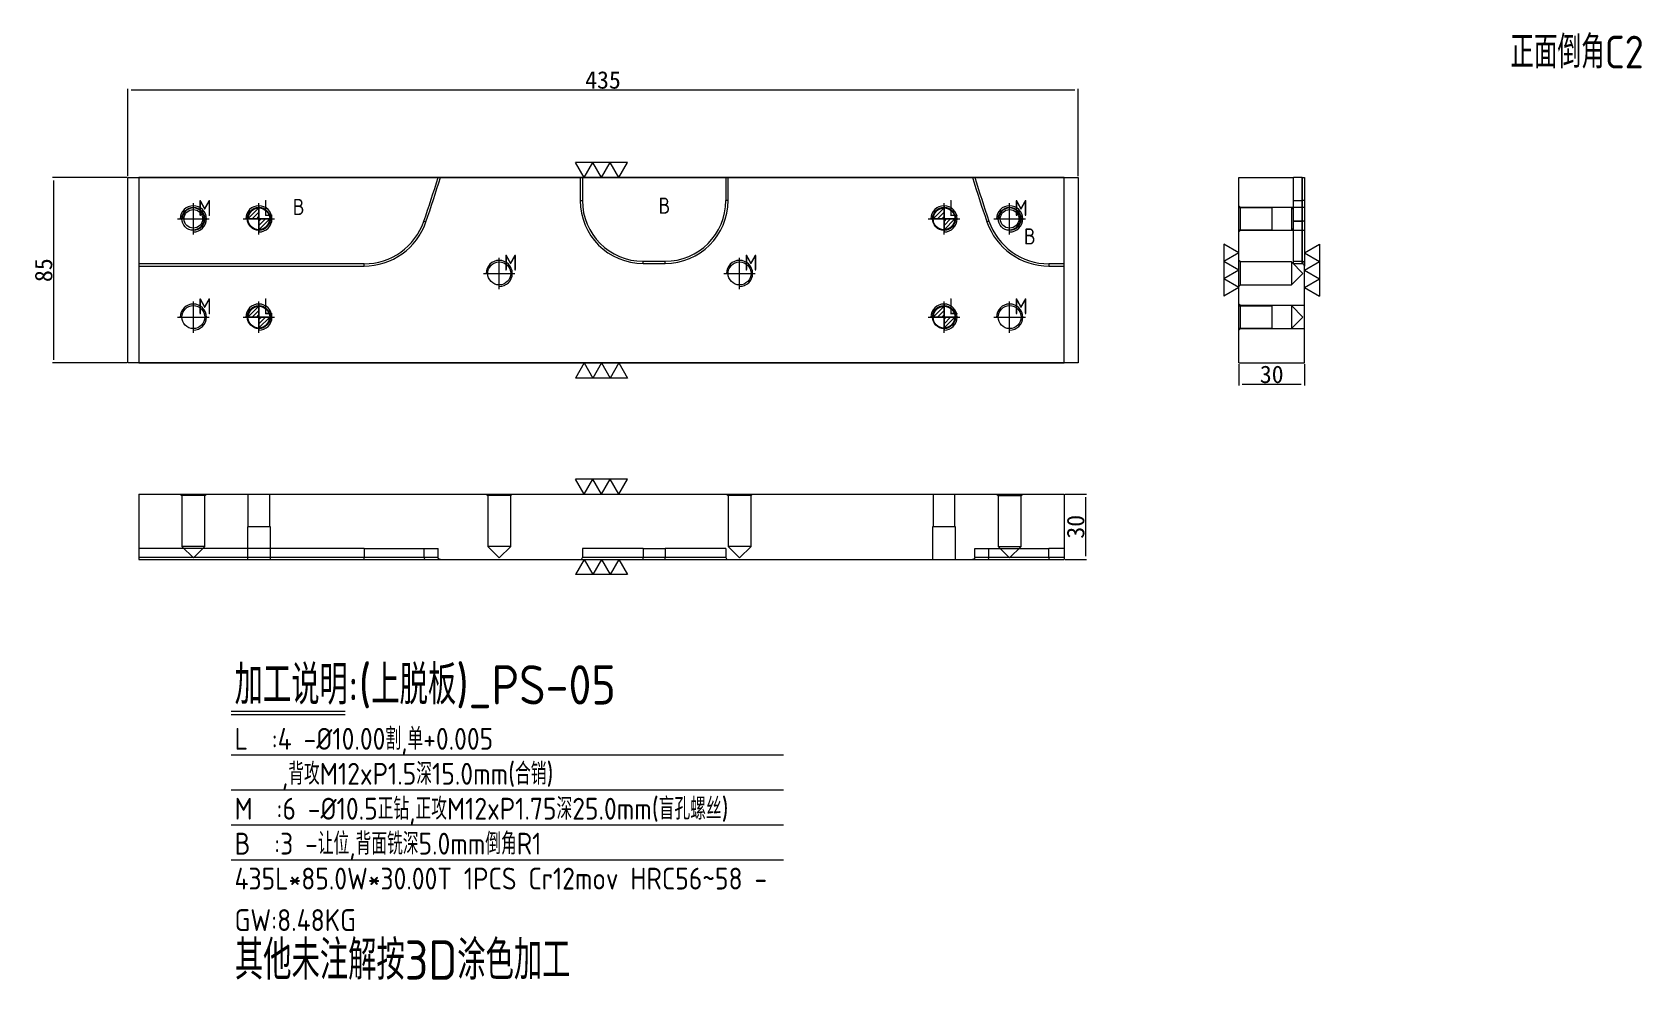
# Model space of a CAD drawing. Header units: millimetres. Extents: x 12222 to 12958, y 49827 to 50261.
import ezdxf

# ---------------------------------------------------------------- set-up
doc = ezdxf.new("R2010")
doc.units = ezdxf.units.MM
doc.linetypes.add('CENTER', pattern=[0])
doc.linetypes.add('DASHED', pattern=[0])
doc.layers.add('dim', color=4, linetype='Continuous')
doc.layers.add('PS', color=7, linetype='Continuous', true_color=0xffffff)
doc.layers.add('U1', color=7, linetype='Continuous', true_color=0xffffff)
doc.styles.add('_PUG_ERP', font='txt')
doc.styles.add('gbenor', font='gbenor.shx', dxfattribs={"bigfont": 'gbcbig'})
doc.dimstyles.new('_PUG_ERP', dxfattribs={"dimtxt": 8, "dimasz": 1.5, "dimexe": 0.5, "dimexo": 0.5, "dimgap": 0.5, "dimtad": 1, "dimtxsty": '_PUG_ERP', "dimblk": 'CLOSEDBLANK', "dimcen": 0, "dimclrd": 4, "dimclre": 4, "dimclrt": 3, "dimazin": 3, "dimtfac": 1, "dimtmove": 0, "dimatfit": 3, "dimldrblk": 'CLOSEDBLANK', "dimlwd": 9, "dimlwe": 9})

# ---------------------------------------------------------------- blocks, each defined once
blk = doc.blocks.new('*D1268')
at = {"layer": 'Defpoints', "color": 0}
for p in [(12694.08, 50049.6), (12694.08, 50019.6), (12703.83, 50019.6)]:
    blk.add_point(p, dxfattribs=at)
at = {"layer": 'dim', "color": 4, "lineweight": 9}
for p, q in [((12694.58, 50049.6), (12704.33, 50049.6)), ((12703.83, 50048.1), (12703.83, 50021.1)), ((12694.58, 50019.6), (12704.33, 50019.6))]:
    blk.add_line(p, q, dxfattribs=at)
at = {"layer": 'dim', "color": 3, "lineweight": 18, "insert": (12699.33, 50034.6), "char_height": 8, "attachment_point": 5, "rotation": 90, "style": '_PUG_ERP'}
blk.add_mtext('30', dxfattribs=at)
blk = doc.blocks.new('_ClosedBlank')
blk = doc.blocks.new('*D1269')
at = {"layer": 'Defpoints', "color": 0}
for p in [(12774.05, 50109.6), (12804.05, 50109.6), (12804.05, 50099.85)]:
    blk.add_point(p, dxfattribs=at)
at = {"layer": 'dim', "color": 4, "lineweight": 9}
for p, q in [((12774.05, 50109.1), (12774.05, 50099.35)), ((12804.05, 50109.1), (12804.05, 50099.35)), ((12775.55, 50099.85), (12802.55, 50099.85))]:
    blk.add_line(p, q, dxfattribs=at)
at = {"layer": 'dim', "color": 3, "lineweight": 18, "insert": (12789.05, 50104.35), "char_height": 8, "attachment_point": 5, "style": '_PUG_ERP'}
blk.add_mtext('30', dxfattribs=at)
blk = doc.blocks.new('pg_hx_L0')
at = {"color": 230}
for p, q in [((-0.6, 0), (0.6, 0)), ((-0.5, -0.003), (0, 0.497)), ((-0.3, 0), (0, 0.3)), ((-0.1, 0), (0, 0.1)), ((0, 0.6), (0, -0.6)), ((0.5, 0.003), (0, -0.497)), ((0.1, 0), (0, -0.1)), ((0.3, 0), (0, -0.3))]:
    blk.add_line(p, q, dxfattribs=at)
for start, end in [(90, 180), (270, 0)]:
    blk.add_arc((0, 0), 0.5, start, end, dxfattribs=at)
blk = doc.blocks.new('pg_hx_LLL0')
blk.add_blockref('pg_hx_L0', (0, 0))
blk = doc.blocks.new('*D1270')
at = {"layer": 'Defpoints', "color": 0}
for p in [(12700.48, 50234.66), (12265.48, 50194.6), (12700.48, 50194.6)]:
    blk.add_point(p, dxfattribs=at)
at = {"layer": 'dim', "color": 4, "lineweight": 9}
for p, q in [((12265.48, 50195.1), (12265.48, 50235.16)), ((12266.98, 50234.66), (12698.98, 50234.66)), ((12700.48, 50195.1), (12700.48, 50235.16))]:
    blk.add_line(p, q, dxfattribs=at)
at = {"layer": 'dim', "color": 3, "lineweight": 18, "insert": (12482.98, 50239.16), "char_height": 8, "attachment_point": 5, "style": '_PUG_ERP'}
blk.add_mtext('435', dxfattribs=at)
blk = doc.blocks.new('*D1271')
at = {"layer": 'Defpoints', "color": 0}
for p in [(12265.48, 50194.6), (12231.48, 50109.6), (12265.48, 50109.6)]:
    blk.add_point(p, dxfattribs=at)
at = {"layer": 'dim', "color": 4, "lineweight": 9}
for p, q in [((12264.98, 50194.6), (12230.98, 50194.6)), ((12231.48, 50193.1), (12231.48, 50111.1)), ((12264.98, 50109.6), (12230.98, 50109.6))]:
    blk.add_line(p, q, dxfattribs=at)
at = {"layer": 'dim', "color": 3, "lineweight": 18, "insert": (12226.98, 50152.1), "char_height": 8, "attachment_point": 5, "rotation": 90, "style": '_PUG_ERP'}
blk.add_mtext('85', dxfattribs=at)

msp = doc.modelspace()

# ---------------------------------------------------------------- linework, layer by layer
at = {"layer": 'dim', "color": 20, "linetype": 'Continuous', "lineweight": 18}
for p, q in [((12474.34, 50194.603), (12470.369, 50201.481)), ((12494.197, 50201.481), (12470.369, 50201.481)), ((12474.34, 50194.603), (12478.312, 50201.481)), ((12482.283, 50194.603), (12478.312, 50201.481)), ((12482.283, 50194.603), (12486.254, 50201.481)), ((12490.225, 50194.603), (12486.254, 50201.481)), ((12490.225, 50194.603), (12494.197, 50201.481)), ((12774.051, 50160.045), (12767.173, 50164.016)), ((12767.173, 50164.016), (12767.173, 50140.189)), ((12804.051, 50160.045), (12810.93, 50164.016)), ((12810.93, 50164.016), (12810.93, 50140.189)), ((12774.051, 50160.045), (12767.173, 50156.074)), ((12774.051, 50152.103), (12767.173, 50156.074)), ((12804.051, 50160.045), (12810.93, 50156.074)), ((12804.051, 50152.103), (12810.93, 50156.074)), ((12774.051, 50152.103), (12767.173, 50148.131)), ((12774.051, 50144.16), (12767.173, 50148.131)), ((12804.051, 50152.103), (12810.93, 50148.131)), ((12804.051, 50144.16), (12810.93, 50148.131)), ((12774.051, 50144.16), (12767.173, 50140.189)), ((12804.051, 50144.16), (12810.93, 50140.189)), ((12474.34, 50109.603), (12470.369, 50102.724)), ((12474.34, 50109.603), (12478.312, 50102.724)), ((12482.283, 50109.603), (12478.312, 50102.724)), ((12482.283, 50109.603), (12486.254, 50102.724)), ((12490.225, 50109.603), (12486.254, 50102.724)), ((12490.225, 50109.603), (12494.197, 50102.724)), ((12494.197, 50102.724), (12470.369, 50102.724)), ((12474.34, 50049.597), (12470.369, 50056.475)), ((12494.197, 50056.475), (12470.369, 50056.475)), ((12474.34, 50049.597), (12478.312, 50056.475)), ((12482.283, 50049.597), (12478.312, 50056.475)), ((12482.283, 50049.597), (12486.254, 50056.475)), ((12490.225, 50049.597), (12486.254, 50056.475)), ((12490.225, 50049.597), (12494.197, 50056.475)), ((12474.34, 50019.597), (12470.369, 50012.719)), ((12474.34, 50019.597), (12478.312, 50012.719)), ((12482.283, 50019.597), (12478.312, 50012.719)), ((12482.283, 50019.597), (12486.254, 50012.719)), ((12490.225, 50019.597), (12486.254, 50012.719)), ((12490.225, 50019.597), (12494.197, 50012.719)), ((12494.197, 50012.719), (12470.369, 50012.719))]:
    msp.add_line(p, q, dxfattribs=at)
at = {"layer": 'dim', "color": 8, "linetype": 'Continuous', "lineweight": 18}
for p, q in [((12312.843, 49950.103), (12365.007, 49950.103)), ((12312.843, 49948.603), (12365.007, 49948.603)), ((12312.843, 49930.103), (12565.563, 49930.103)), ((12312.843, 49914.103), (12565.563, 49914.103)), ((12312.843, 49898.103), (12565.563, 49898.103)), ((12312.843, 49882.103), (12565.563, 49882.103))]:
    msp.add_line(p, q, dxfattribs=at)
at = {"layer": 'dim', "color": 252, "lineweight": 18}
msp.add_lwpolyline([(12700.483, 50194.603), (12700.483, 50109.603), (12265.483, 50109.603), (12265.483, 50194.603)], close=True, dxfattribs=at)
at = {"layer": 'PS', "color": 1, "linetype": 'Continuous', "lineweight": 18}
for p, q in [((12270.483, 50194.603), (12270.483, 50109.603)), ((12694.083, 50109.603), (12694.083, 50194.603))]:
    msp.add_line(p, q, dxfattribs=at)
at = {"layer": 'PS', "color": 11, "linetype": 'Continuous', "lineweight": 18}
for p, q in [((12694.083, 50194.603), (12270.483, 50194.603)), ((12774.051, 50109.603), (12774.051, 50194.603)), ((12774.051, 50194.603), (12799.051, 50194.603)), ((12803.051, 50194.603), (12799.051, 50194.603)), ((12804.051, 50194.603), (12804.051, 50174.237)), ((12804.051, 50174.237), (12804.051, 50154.003)), ((12803.051, 50155.003), (12799.051, 50155.003)), ((12804.051, 50109.603), (12804.051, 50154.003)), ((12270.483, 50109.603), (12694.083, 50109.603)), ((12774.051, 50109.603), (12804.051, 50109.603)), ((12270.483, 50049.597), (12270.483, 50019.597)), ((12270.483, 50049.597), (12694.083, 50049.597)), ((12694.083, 50049.597), (12694.083, 50019.597)), ((12270.483, 50019.597), (12694.083, 50019.597))]:
    msp.add_line(p, q, dxfattribs=at)
at = {"layer": 'PS', "color": 155, "linetype": 'DASHED', "lineweight": 13, "ltscale": 0.421223}
for p, q in [((12472.538, 50194.603), (12472.538, 50184.003)), ((12540.227, 50184.003), (12540.227, 50194.603)), ((12803.051, 50194.603), (12803.051, 50174.562)), ((12803.051, 50184.003), (12803.051, 50194.603)), ((12803.051, 50194.603), (12803.051, 50184.003)), ((12472.538, 50184.003), (12473.538, 50184.003)), ((12540.227, 50184.003), (12539.227, 50184.003)), ((12799.051, 50184.003), (12803.051, 50184.003)), ((12799.051, 50184.003), (12803.051, 50184.003)), ((12804.051, 50184.003), (12803.051, 50184.003)), ((12803.051, 50156.158), (12803.051, 50184.003)), ((12803.051, 50184.003), (12803.051, 50156.158)), ((12804.051, 50184.003), (12803.051, 50184.003)), ((12401.017, 50174.562), (12401.962, 50174.237)), ((12659.649, 50174.562), (12658.703, 50174.237)), ((12799.051, 50174.562), (12803.051, 50174.562)), ((12803.051, 50174.562), (12803.051, 50155.003)), ((12501.383, 50155.158), (12501.383, 50156.158)), ((12511.383, 50155.158), (12511.383, 50156.158)), ((12270.483, 50154.003), (12373.597, 50154.003)), ((12373.597, 50154.003), (12373.597, 50155.003)), ((12501.383, 50155.158), (12511.383, 50155.158)), ((12687.069, 50155.003), (12687.069, 50154.003)), ((12687.069, 50154.003), (12694.083, 50154.003)), ((12373.597, 50024.597), (12373.597, 50020.597)), ((12401.017, 50024.597), (12401.017, 50020.597)), ((12501.383, 50024.597), (12501.383, 50020.597)), ((12511.383, 50024.597), (12511.383, 50020.597)), ((12659.649, 50020.597), (12659.649, 50024.597)), ((12687.069, 50020.597), (12687.069, 50024.597)), ((12373.597, 50020.597), (12270.483, 50020.597)), ((12373.597, 50019.597), (12373.597, 50020.597)), ((12401.017, 50020.597), (12373.597, 50020.597)), ((12407.516, 50020.597), (12401.017, 50020.597)), ((12501.383, 50020.597), (12473.538, 50020.597)), ((12501.383, 50019.597), (12501.383, 50020.597)), ((12511.383, 50020.597), (12501.383, 50020.597)), ((12539.227, 50020.597), (12511.383, 50020.597)), ((12511.383, 50019.597), (12511.383, 50020.597)), ((12659.649, 50020.597), (12653.15, 50020.597)), ((12687.069, 50020.597), (12659.649, 50020.597)), ((12694.083, 50020.597), (12687.069, 50020.597)), ((12687.069, 50020.597), (12687.069, 50019.597))]:
    msp.add_line(p, q, dxfattribs=at)
at = {"layer": 'PS', "color": 31, "linetype": 'DASHED', "lineweight": 13, "ltscale": 0.421223}
for p, q in [((12473.538, 50194.603), (12473.538, 50184.003)), ((12539.227, 50194.603), (12539.227, 50184.003)), ((12501.383, 50156.158), (12511.383, 50156.158)), ((12373.597, 50155.003), (12270.483, 50155.003)), ((12694.083, 50155.003), (12687.069, 50155.003)), ((12373.597, 50024.597), (12270.483, 50024.597)), ((12373.597, 50024.597), (12401.017, 50024.597)), ((12401.017, 50024.597), (12407.516, 50024.597)), ((12501.383, 50024.597), (12473.538, 50024.597)), ((12501.383, 50024.597), (12511.383, 50024.597)), ((12539.227, 50024.597), (12511.383, 50024.597)), ((12653.15, 50024.597), (12659.649, 50024.597)), ((12659.649, 50024.597), (12687.069, 50024.597)), ((12694.083, 50024.597), (12687.069, 50024.597))]:
    msp.add_line(p, q, dxfattribs=at)
at = {"layer": 'PS', "color": 31, "linetype": 'Continuous', "lineweight": 18}
msp.add_line((12799.051, 50155.003), (12799.051, 50194.603), dxfattribs=at)
at = {"layer": 'PS', "color": 155, "linetype": 'Continuous', "lineweight": 18}
for p, q in [((12803.051, 50174.562), (12803.051, 50194.603)), ((12803.051, 50174.562), (12799.051, 50174.562)), ((12803.051, 50155.003), (12803.051, 50174.562))]:
    msp.add_line(p, q, dxfattribs=at)
at = {"layer": 'PS', "color": 1, "linetype": 'CENTER', "lineweight": 18, "ltscale": 0.421223}
for p, q in [((12295.483, 50168.403), (12295.483, 50182.803)), ((12295.483, 50169.603), (12295.483, 50181.603)), ((12325.483, 50168.403), (12325.483, 50182.803)), ((12639.083, 50168.403), (12639.083, 50182.803)), ((12669.083, 50168.403), (12669.083, 50182.803)), ((12669.083, 50169.603), (12669.083, 50181.603)), ((12288.283, 50175.603), (12302.683, 50175.603)), ((12289.483, 50175.603), (12301.483, 50175.603)), ((12318.283, 50175.603), (12332.683, 50175.603)), ((12631.883, 50175.603), (12646.283, 50175.603)), ((12661.883, 50175.603), (12676.283, 50175.603)), ((12663.083, 50175.603), (12675.083, 50175.603)), ((12435.483, 50143.403), (12435.483, 50157.803)), ((12545.483, 50143.403), (12545.483, 50157.803)), ((12428.283, 50150.603), (12442.683, 50150.603)), ((12538.283, 50150.603), (12552.683, 50150.603)), ((12295.483, 50123.403), (12295.483, 50137.803)), ((12325.483, 50123.403), (12325.483, 50137.803)), ((12639.083, 50123.403), (12639.083, 50137.803)), ((12669.083, 50123.403), (12669.083, 50137.803)), ((12288.283, 50130.603), (12302.683, 50130.603)), ((12318.283, 50130.603), (12332.683, 50130.603)), ((12631.883, 50130.603), (12646.283, 50130.603)), ((12661.883, 50130.603), (12676.283, 50130.603))]:
    msp.add_line(p, q, dxfattribs=at)
at = {"layer": 'PS', "color": 5, "linetype": 'DASHED', "lineweight": 13, "ltscale": 0.421223}
for p, q in [((12774.798, 50180.856), (12774.051, 50181.603)), ((12798.051, 50180.856), (12774.798, 50180.856)), ((12774.798, 50170.35), (12774.798, 50180.856)), ((12799.051, 50179.856), (12798.051, 50180.856)), ((12798.051, 50180.856), (12798.051, 50170.35)), ((12774.051, 50169.603), (12774.798, 50170.35)), ((12774.798, 50170.35), (12798.051, 50170.35)), ((12798.051, 50170.35), (12799.051, 50171.35)), ((12774.798, 50155.856), (12774.051, 50156.603)), ((12798.051, 50155.856), (12774.798, 50155.856)), ((12774.798, 50150.603), (12774.798, 50155.856)), ((12803.304, 50150.603), (12798.051, 50155.856)), ((12798.051, 50155.856), (12798.051, 50150.603)), ((12774.798, 50145.35), (12774.798, 50150.603)), ((12798.051, 50145.35), (12803.304, 50150.603)), ((12798.051, 50150.603), (12798.051, 50145.35)), ((12774.051, 50144.603), (12774.798, 50145.35)), ((12774.798, 50145.35), (12798.051, 50145.35)), ((12774.798, 50135.856), (12774.051, 50136.603)), ((12798.051, 50135.856), (12774.798, 50135.856)), ((12774.798, 50125.35), (12774.798, 50135.856)), ((12803.304, 50130.603), (12798.051, 50135.856)), ((12798.051, 50135.856), (12798.051, 50125.35)), ((12798.051, 50125.35), (12803.304, 50130.603)), ((12774.051, 50124.603), (12774.798, 50125.35)), ((12774.798, 50125.35), (12798.051, 50125.35)), ((12289.483, 50049.597), (12290.23, 50048.85)), ((12290.23, 50048.85), (12290.23, 50025.597)), ((12300.736, 50048.85), (12290.23, 50048.85)), ((12300.736, 50048.85), (12301.483, 50049.597)), ((12300.736, 50025.597), (12300.736, 50048.85)), ((12429.483, 50049.597), (12430.23, 50048.85)), ((12430.23, 50048.85), (12430.23, 50025.597)), ((12440.736, 50048.85), (12430.23, 50048.85)), ((12440.736, 50048.85), (12441.483, 50049.597)), ((12440.736, 50025.597), (12440.736, 50048.85)), ((12539.483, 50049.597), (12540.23, 50048.85)), ((12540.23, 50048.85), (12540.23, 50025.597)), ((12550.736, 50048.85), (12540.23, 50048.85)), ((12550.736, 50048.85), (12551.483, 50049.597)), ((12550.736, 50025.597), (12550.736, 50048.85)), ((12663.083, 50049.597), (12663.83, 50048.85)), ((12663.83, 50048.85), (12663.83, 50025.597)), ((12663.83, 50048.85), (12674.336, 50048.85)), ((12674.336, 50048.85), (12675.083, 50049.597)), ((12674.336, 50025.597), (12674.336, 50048.85)), ((12290.23, 50025.597), (12295.483, 50020.344)), ((12300.736, 50025.597), (12290.23, 50025.597)), ((12295.483, 50020.344), (12300.736, 50025.597)), ((12430.23, 50025.597), (12435.483, 50020.344)), ((12440.736, 50025.597), (12430.23, 50025.597)), ((12435.483, 50020.344), (12440.736, 50025.597)), ((12540.23, 50025.597), (12545.483, 50020.344)), ((12550.736, 50025.597), (12540.23, 50025.597)), ((12545.483, 50020.344), (12550.736, 50025.597)), ((12663.83, 50025.597), (12669.083, 50020.344)), ((12663.83, 50025.597), (12674.336, 50025.597)), ((12669.083, 50020.344), (12674.336, 50025.597))]:
    msp.add_line(p, q, dxfattribs=at)
at = {"layer": 'PS', "color": 11, "linetype": 'DASHED', "lineweight": 13, "ltscale": 0.421223}
for p, q in [((12789.051, 50180.603), (12774.051, 50180.603)), ((12804.051, 50180.855), (12789.051, 50180.855)), ((12789.051, 50180.855), (12789.051, 50175.603)), ((12774.051, 50170.603), (12789.051, 50170.603)), ((12789.051, 50175.603), (12789.051, 50170.35)), ((12789.051, 50170.35), (12804.051, 50170.35)), ((12799.051, 50156.158), (12803.051, 50156.158)), ((12789.051, 50135.603), (12774.051, 50135.603)), ((12804.051, 50135.855), (12789.051, 50135.855)), ((12789.051, 50135.855), (12789.051, 50130.603)), ((12789.051, 50130.603), (12789.051, 50125.35)), ((12774.051, 50125.603), (12789.051, 50125.603)), ((12789.051, 50125.35), (12804.051, 50125.35)), ((12320.483, 50049.597), (12320.483, 50034.597)), ((12330.483, 50034.597), (12330.483, 50049.597)), ((12634.083, 50049.597), (12634.083, 50034.597)), ((12644.083, 50034.597), (12644.083, 50049.597)), ((12320.23, 50034.597), (12320.23, 50019.597)), ((12330.735, 50034.597), (12320.23, 50034.597)), ((12330.735, 50019.597), (12330.735, 50034.597)), ((12633.83, 50034.597), (12633.83, 50019.597)), ((12644.335, 50034.597), (12633.83, 50034.597)), ((12644.335, 50019.597), (12644.335, 50034.597)), ((12407.516, 50020.597), (12407.516, 50024.597)), ((12473.538, 50024.597), (12473.538, 50020.597)), ((12539.227, 50024.597), (12539.227, 50020.597)), ((12653.15, 50020.597), (12653.15, 50024.597))]:
    msp.add_line(p, q, dxfattribs=at)
at = {"layer": 'PS', "color": 11, "linetype": 'Continuous', "lineweight": 18}
msp.add_lwpolyline([(12803.051, 50194.603), (12803.084, 50194.603), (12803.116, 50194.603), (12803.148, 50194.603), (12803.179, 50194.603), (12803.211, 50194.603), (12803.242, 50194.603), (12803.274, 50194.603), (12803.305, 50194.603), (12803.336, 50194.603), (12803.366, 50194.603), (12803.397, 50194.603), (12803.426, 50194.603), (12803.456, 50194.603), (12803.485, 50194.603), (12803.513, 50194.603), (12803.541, 50194.603), (12803.568, 50194.603), (12803.595, 50194.603), (12803.621, 50194.603), (12803.647, 50194.603), (12803.672, 50194.603), (12803.697, 50194.603), (12803.72, 50194.603), (12803.743, 50194.603), (12803.766, 50194.603), (12803.787, 50194.603), (12803.808, 50194.603), (12803.828, 50194.603), (12803.847, 50194.603), (12803.866, 50194.603), (12803.884, 50194.603), (12803.9, 50194.603), (12803.916, 50194.603), (12803.932, 50194.603), (12803.946, 50194.603), (12803.959, 50194.603), (12803.972, 50194.603), (12803.983, 50194.603), (12803.994, 50194.603), (12804.004, 50194.603), (12804.013, 50194.603), (12804.021, 50194.603), (12804.028, 50194.603), (12804.034, 50194.603), (12804.039, 50194.603), (12804.044, 50194.603), (12804.047, 50194.603), (12804.049, 50194.603), (12804.051, 50194.603), (12804.051, 50194.603)], dxfattribs=at)
at = {"layer": 'PS', "color": 11, "linetype": 'DASHED', "lineweight": 13, "ltscale": 0.421223}
for points in [[(12408.561, 50019.597), (12408.528, 50019.597), (12408.496, 50019.599), (12408.464, 50019.601), (12408.432, 50019.604), (12408.401, 50019.609), (12408.369, 50019.614), (12408.338, 50019.62), (12408.307, 50019.627), (12408.276, 50019.635), (12408.245, 50019.644), (12408.214, 50019.654), (12408.183, 50019.664), (12408.153, 50019.676), (12408.124, 50019.688), (12408.095, 50019.702), (12408.066, 50019.716), (12408.038, 50019.731), (12408.01, 50019.747), (12407.983, 50019.764), (12407.956, 50019.781), (12407.93, 50019.8), (12407.904, 50019.819), (12407.879, 50019.839), (12407.854, 50019.86), (12407.83, 50019.882), (12407.807, 50019.904), (12407.785, 50019.927), (12407.763, 50019.95), (12407.742, 50019.975), (12407.722, 50020), (12407.703, 50020.025), (12407.685, 50020.051), (12407.667, 50020.078), (12407.65, 50020.106), (12407.634, 50020.134), (12407.619, 50020.163), (12407.605, 50020.191), (12407.592, 50020.221), (12407.58, 50020.25), (12407.569, 50020.28), (12407.559, 50020.311), (12407.55, 50020.341), (12407.542, 50020.373), (12407.535, 50020.404), (12407.529, 50020.436), (12407.524, 50020.468), (12407.52, 50020.5), (12407.518, 50020.532), (12407.516, 50020.564), (12407.516, 50020.597)], [(12653.15, 50020.597), (12653.149, 50020.565), (12653.148, 50020.532), (12653.145, 50020.5), (12653.141, 50020.469), (12653.137, 50020.437), (12653.131, 50020.406), (12653.124, 50020.374), (12653.116, 50020.343), (12653.107, 50020.312), (12653.097, 50020.282), (12653.086, 50020.251), (12653.074, 50020.222), (12653.061, 50020.192), (12653.047, 50020.163), (12653.032, 50020.135), (12653.016, 50020.107), (12652.999, 50020.08), (12652.982, 50020.053), (12652.963, 50020.027), (12652.944, 50020.001), (12652.924, 50019.976), (12652.903, 50019.951), (12652.881, 50019.927), (12652.859, 50019.904), (12652.836, 50019.882), (12652.812, 50019.861), (12652.788, 50019.84), (12652.763, 50019.82), (12652.737, 50019.801), (12652.711, 50019.782), (12652.684, 50019.764), (12652.656, 50019.747), (12652.628, 50019.731), (12652.6, 50019.716), (12652.571, 50019.702), (12652.542, 50019.689), (12652.513, 50019.676), (12652.483, 50019.665), (12652.453, 50019.654), (12652.422, 50019.644), (12652.391, 50019.635), (12652.36, 50019.627), (12652.329, 50019.62), (12652.297, 50019.614), (12652.265, 50019.609), (12652.233, 50019.604), (12652.201, 50019.601), (12652.169, 50019.599), (12652.137, 50019.597), (12652.105, 50019.597)]]:
    msp.add_lwpolyline(points, dxfattribs=at)
at = {"layer": 'PS', "color": 42, "linetype": 'Continuous', "lineweight": 18}
for centre, radius in [((12295.483, 50175.603), 5.253), ((12295.483, 50175.603), 4.253), ((12669.083, 50175.603), 5.253), ((12669.083, 50175.603), 4.253), ((12435.483, 50150.603), 5.253), ((12545.483, 50150.603), 5.253), ((12295.483, 50130.603), 5.253), ((12669.083, 50130.603), 5.253)]:
    msp.add_circle(centre, radius, dxfattribs=at)
at = {"layer": 'PS', "color": 42, "linetype": 'DASHED', "lineweight": 18, "ltscale": 0.421223}
for centre in [(12325.483, 50175.603), (12639.083, 50175.603), (12325.483, 50130.603), (12639.083, 50130.603)]:
    msp.add_circle(centre, 5.255, dxfattribs=at)
at = {"layer": 'PS', "color": 30, "linetype": 'DASHED', "lineweight": 13, "ltscale": 0.421223}
for centre in [(12325.483, 50175.603), (12639.083, 50175.603), (12325.483, 50130.603), (12639.083, 50130.603)]:
    msp.add_circle(centre, 5.253, dxfattribs=at)
at = {"layer": 'PS', "color": 1, "linetype": 'Continuous', "lineweight": 18}
for centre in [(12325.483, 50175.603), (12639.083, 50175.603), (12325.483, 50130.603), (12639.083, 50130.603)]:
    msp.add_circle(centre, 5, dxfattribs=at)
at = {"layer": 'PS', "color": 31, "linetype": 'DASHED', "lineweight": 13, "ltscale": 0.421223}
for centre, radius, start, end in [((11847.883, 50365.003), 585, 341.001732, 343.065274), ((13212.783, 50365.003), 585, 196.934726, 198.998268), ((12501.383, 50184.003), 27.845, 180, 270), ((12511.383, 50184.003), 27.845, 270, 0), ((12373.597, 50184.003), 29, 270, 341.001732), ((12687.069, 50184.003), 29, 198.998268, 270)]:
    msp.add_arc(centre, radius, start, end, dxfattribs=at)
at = {"layer": 'PS', "color": 155, "linetype": 'DASHED', "lineweight": 13, "ltscale": 0.421223}
for centre, radius, start, end in [((11847.883, 50365.003), 586, 341.001732, 343.095042), ((13212.783, 50365.003), 586, 196.904958, 198.998268), ((12501.383, 50184.003), 28.845, 180, 270), ((12511.383, 50184.003), 28.845, 270, 0), ((12373.597, 50184.003), 30, 270, 341.001732), ((12687.069, 50184.003), 30, 198.998268, 270)]:
    msp.add_arc(centre, radius, start, end, dxfattribs=at)
at = {"layer": 'PS', "color": 42, "linetype": 'Continuous', "lineweight": 18}
for centre, radius in [((12295.483, 50175.603), 6), ((12295.483, 50175.603), 5), ((12669.083, 50175.603), 6), ((12669.083, 50175.603), 5), ((12435.483, 50150.603), 6), ((12545.483, 50150.603), 6), ((12295.483, 50130.603), 6), ((12669.083, 50130.603), 6)]:
    msp.add_arc(centre, radius, 270, 180, dxfattribs=at)
at = {"layer": 'PS', "color": 42, "linetype": 'DASHED', "lineweight": 18, "ltscale": 0.421223}
for centre in [(12325.483, 50175.603), (12639.083, 50175.603), (12325.483, 50130.603), (12639.083, 50130.603)]:
    msp.add_arc(centre, 6, 270, 180, dxfattribs=at)
at = {"layer": 'PS', "color": 11, "linetype": 'DASHED', "lineweight": 13, "ltscale": 0.421223}
for centre, start, end in [((12803.051, 50155.158), 0, 90), ((12472.538, 50020.597), 270, 0), ((12540.227, 50020.597), 180, 270)]:
    msp.add_arc(centre, 1, start, end, dxfattribs=at)
at = {"layer": 'PS', "color": 11, "linetype": 'Continuous', "lineweight": 18}
msp.add_arc((12803.051, 50154.003), 1, 0, 90, dxfattribs=at)
at = {"layer": 'PS', "color": 155, "linetype": 'DASHED', "lineweight": 13, "ltscale": 0.421223}
for centre, major_axis, ratio, start_param, end_param in [((12803.051, 50174.237), (-1, 0), 0.32554, 3.1415927, 4.712389), ((12401.962, 50020.597), (0, 1), 0.945528, 1.5707963, 3.1415927), ((12658.703, 50020.597), (0, -1), 0.945528, 0, 1.5707963)]:
    msp.add_ellipse(centre, major_axis=major_axis, ratio=ratio, start_param=start_param, end_param=end_param, dxfattribs=at)
at = {"layer": 'PS', "color": 155, "linetype": 'Continuous', "lineweight": 18}
msp.add_ellipse((12803.051, 50174.237), major_axis=(-1, 0), ratio=0.32554, start_param=3.1415927, end_param=4.712389, dxfattribs=at)

# ---------------------------------------------------------------- block references
at = {"layer": 'PS', "lineweight": 18, "ltscale": 0.421223, "xscale": 10, "yscale": 10, "zscale": 10}
for p in [(12325.483, 50175.603), (12639.083, 50175.603), (12325.483, 50130.603), (12639.083, 50130.603)]:
    msp.add_blockref('pg_hx_LLL0', p, dxfattribs=at)

# ---------------------------------------------------------------- texts
at = {"layer": 'dim', "color": 4, "lineweight": 18, "style": 'gbenor'}
for s, height, p in [('B', 7.4, (12341.024, 50177.358)), ('B', 7.4, (12508.408, 50177.935)), ('M', 7.4, (12297.628, 50176.868)), ('L', 7.4, (12327.613, 50176.86)), ('L', 7.4, (12641.213, 50176.86)), ('M', 7.4, (12671.228, 50176.868)), ('B', 7.4, (12675.641, 50163.858)), ('M', 7.4, (12437.628, 50151.868)), ('M', 7.4, (12547.628, 50151.868)), ('M', 7.4, (12297.628, 50131.868)), ('L', 7.4, (12327.613, 50131.86)), ('L', 7.4, (12641.213, 50131.86)), ('M', 7.4, (12671.228, 50131.868)), ('加工说明:(上脱板)_PS-05', 18, (12314.37, 49953.209)), ('    ,背攻M12xP1.5深15.0mm(合销)', 10, (12314.343, 49916.495)), ('M  :6 -%%c10.5正钻,正攻M12xP1.75深25.0mm(盲孔螺丝)', 10, (12314.343, 49900.495)), ('B  :3 -让位,背面铣深5.0mm倒角R1', 10, (12314.343, 49884.495)), ('435L*85.0W*30.00T 1PCS Cr12mov HRC56~58 - ', 10, (12314.343, 49868.495)), ('GW:8.48KG ', 10, (12314.343, 49849.495))]:
    msp.add_text(s, height=height, dxfattribs=at).set_placement(p)
at = {"layer": 'dim', "color": 1, "lineweight": 18, "style": 'gbenor'}
msp.add_text('L  :4 -%%c10.00割,单+0.005', height=10, dxfattribs=at).set_placement((12314.343, 49932.495))
at = {"layer": 'dim', "color": 21, "lineweight": 18, "style": 'gbenor'}
msp.add_text('其他未注解按3D涂色加工', height=18, dxfattribs=at).set_placement((12314.511, 49827.209))
at = {"layer": 'U1', "color": 3, "lineweight": 18, "style": 'gbenor'}
msp.add_text('正面倒角C2', height=15, dxfattribs=at).set_placement((12898.249, 50244.467))

# ---------------------------------------------------------------- dimensions: what is measured, and where the dimension line sits
at = {"layer": 'dim', "lineweight": 18}
for base, p1, p2, picture, middle in [((12700.483, 50234.659), (12265.483, 50194.603), (12700.483, 50194.603), '*D1270', (12482.983, 50239.159)), ((12804.051, 50099.853), (12774.051, 50109.603), (12804.051, 50109.603), '*D1269', (12789.051, 50104.353))]:
    dim = msp.add_linear_dim(base=base, p1=p1, p2=p2, dimstyle='_PUG_ERP', dxfattribs=at)
    dim.commit()
    dim.dimension.update_dxf_attribs({"geometry": picture, "text_midpoint": middle})
for base, p1, p2, picture, middle in [((12231.479, 50109.603), (12265.483, 50194.603), (12265.483, 50109.603), '*D1271', (12226.979, 50152.103)), ((12703.833, 50019.597), (12694.083, 50049.597), (12694.083, 50019.597), '*D1268', (12699.333, 50034.597))]:
    dim = msp.add_linear_dim(base=base, p1=p1, p2=p2, angle=90, dimstyle='_PUG_ERP', dxfattribs=at)
    dim.commit()
    dim.dimension.update_dxf_attribs({"geometry": picture, "text_midpoint": middle})

doc.saveas('drawing.dxf')
